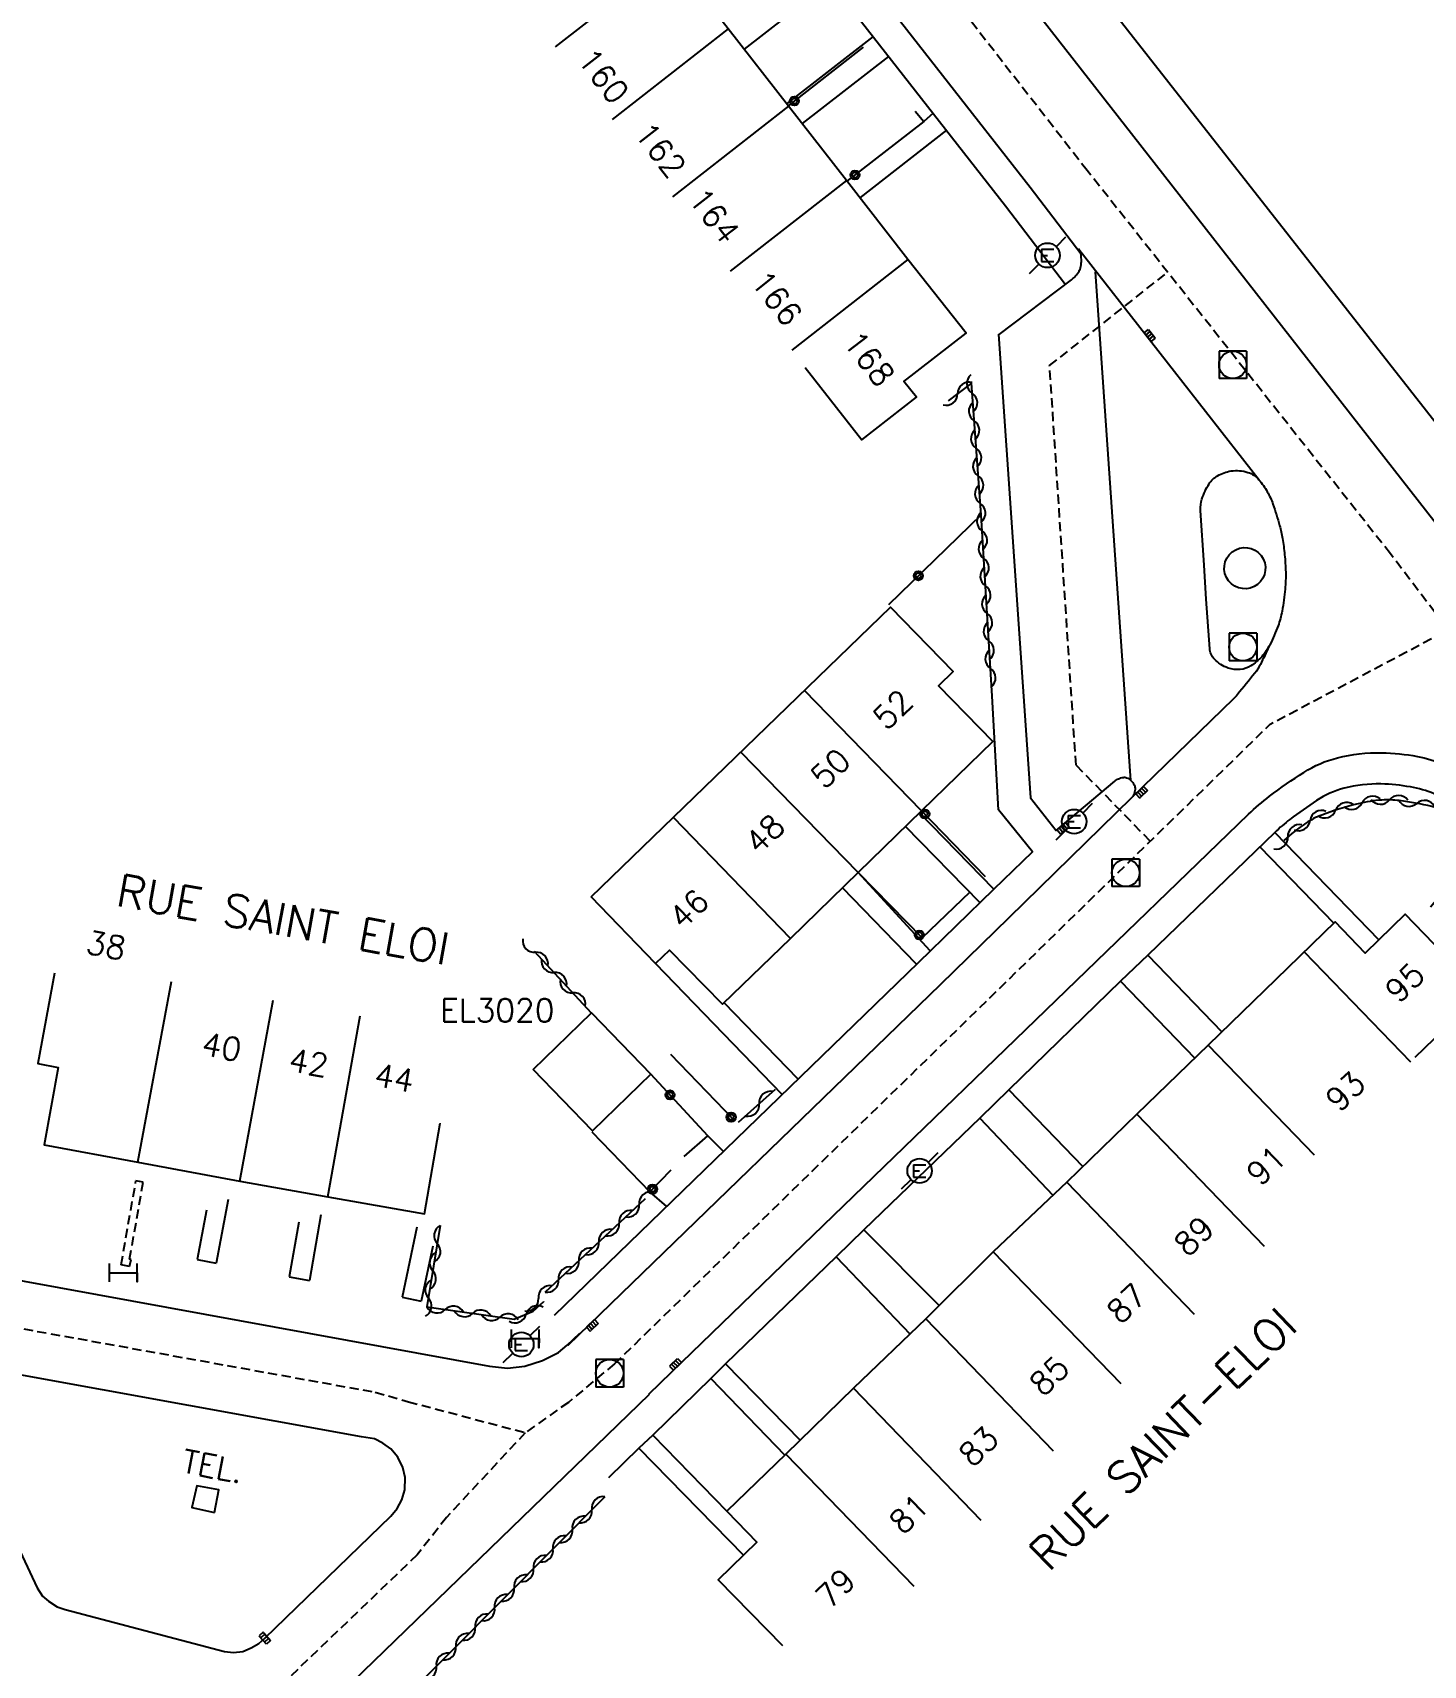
# Model space of a CAD drawing. Header units: millimetres. Extents: x 80000 to 81001, y 143000 to 144000.
# Drawn here: x 80503.1 to 80578.7, y 143077.9 to 143166.7 of the extents above; entities that cross this region are included whole.
import ezdxf
from ezdxf.enums import TextEntityAlignment as Align

# ---------------------------------------------------------------- set-up
doc = ezdxf.new("R2010")
doc.units = ezdxf.units.MM
doc.linetypes.add('DASHED', pattern=[0.75, 0.5, -0.25])
doc.layers.get('0').update_dxf_attribs({"linetype": 'CONTINUOUS'})
for name, color, linetype in [('W0001', 6, 'DASHED'), ('W0008', 7, 'CONTINUOUS'), ('W0100', 7, 'CONTINUOUS'), ('W0105', 7, 'CONTINUOUS'), ('W0112', 1, 'DASHED'), ('W0310', 3, 'CONTINUOUS'), ('W0322', 7, 'CONTINUOUS'), ('W0400', 7, 'CONTINUOUS'), ('W0420', 7, 'CONTINUOUS'), ('W0471', 7, 'CONTINUOUS'), ('W0984', 7, 'CONTINUOUS'), ('W0989', 7, 'CONTINUOUS'), ('W0991', 7, 'CONTINUOUS'), ('W1102', 7, 'CONTINUOUS'), ('W1474', 7, 'CONTINUOUS')]:
    doc.layers.add(name, color=color, linetype=linetype)
doc.styles.get("Standard").update_dxf_attribs({"font": 'romans.shx', "width": 0.85})

# ---------------------------------------------------------------- blocks, each defined once
blk = doc.blocks.new('T1474')
at = {"color": 0, "linetype": 'Continuous', "flags": 128}
for points in [[(-0.75, -0.5), (-0.75, 0.5)], [(-0.75, 0), (0.75, 0)], [(0.75, 0), (0.749, -0.5), (0.75, 0.5)]]:
    blk.add_lwpolyline(points, dxfattribs=at)
blk = doc.blocks.new('T420')
for p, q in [((0.75, 0.75), (-0.75, 0.75)), ((-0.75, 0.75), (-0.75, -0.75)), ((0.75, 0.75), (0.75, -0.75)), ((0.75, -0.75), (-0.75, -0.75))]:
    blk.add_line(p, q)
blk.add_ellipse((0, 0), major_axis=(-0.53, 0.53), ratio=1, start_param=3.926991, end_param=10.210176)
blk = doc.blocks.new('T400')
for p, q in [((-0.15, 0.3), (0.15, 0.3)), ((-0.15, -0.25), (-0.15, 0.3)), ((-0.15, 0.15), (0.15, 0.15)), ((-0.15, 0), (0.15, 0)), ((0.15, 0.3), (0.15, -0.25)), ((-0.15, -0.15), (0.15, -0.15)), ((-0.15, -0.25), (-0.15, -0.3)), ((-0.15, -0.3), (0.15, -0.3)), ((0.15, -0.3), (0.15, -0.25))]:
    blk.add_line(p, q)
blk = doc.blocks.new('t310o')
at = {"color": 0, "linetype": 'Continuous'}
for centre, start, end in [((-0.5, 0.375), 216.8699, 323.1304), ((0.5, -0.375), 36.8699, 143.1303)]:
    blk.add_arc(centre, 0.625, start, end, dxfattribs=at)
blk = doc.blocks.new('T471')
for p, q in [((0.500001, 0.500001), (1.000002, 1.000002)), ((-0.333334, 0.333334), (-0.333334, -0.333334)), ((-0.333334, 0.333334), (0.333334, 0.333334)), ((-0.333334, 0), (0, 0)), ((-0.500001, -0.500001), (-1.000002, -1.000002)), ((-0.333334, -0.333334), (0.333334, -0.333334))]:
    blk.add_line(p, q)
blk.add_ellipse((0, 0), major_axis=(0.471405, 0.471405), ratio=1, start_param=5.497787144, end_param=11.780972451)
blk = doc.blocks.new('t322o')
at = {"color": 0, "linetype": 'Continuous'}
for radius in [0.25, 0.15]:
    blk.add_circle((0, 0), radius, dxfattribs=at)

msp = doc.modelspace()

# ---------------------------------------------------------------- linework, layer by layer
at = {"layer": 'W0001'}
for points in [[(80663.153, 143000), (80655.877, 143018.316), (80641.681, 143054.782), (80620.164, 143082.738), (80590.242, 143120.84), (80576.92, 143138.353), (80560.428, 143159.19), (80512.159, 143221.142)], [(80563.857, 143122.717), (80559.819, 143126.856), (80558.381, 143148.581), (80564.802, 143153.663)], [(80493.347, 143098.506), (80500.104, 143096.384), (80501.836, 143096.328), (80521.694, 143092.756), (80523.502, 143092.237), (80529.86, 143090.55)], [(80534.708, 143094.297), (80532.209, 143092.2), (80529.86, 143090.55), (80525.574, 143085.946), (80523.976, 143083.902), (80516.892, 143077.114), (80507.423, 143069.502)]]:
    msp.add_lwpolyline(points, dxfattribs=at)
at = {"layer": 'W0001', "flags": 128}
msp.add_lwpolyline([(80534.718, 143094.288), (80570.387, 143129.087), (80580.064, 143134.221)], dxfattribs=at)
at = {"layer": 'W0008', "flags": 128}
for points in [[(80517.194, 143224.722), (80581.135, 143143.253)], [(80509.554, 143219.459), (80533.487, 143188.766), (80557.32, 143158.295), (80560.073, 143154.682)], [(80508.228, 143218.425), (80532.162, 143187.731), (80555.989, 143157.268), (80559.241, 143152.999)], [(80546.459, 143169.452), (80541.764, 143165.792)], [(80548.778, 143166.487), (80544.075, 143162.828)], [(80549.612, 143165.397), (80544.918, 143161.745)], [(80552.048, 143162.306), (80551.541, 143161.867)], [(80552.767, 143161.387), (80548.059, 143157.711)], [(80562.805, 143126.022), (80560.883, 143153.689)], [(80555.343, 143120.114), (80551.298, 143124.257)], [(80554.593, 143119.382), (80550.548, 143123.525)], [(80569.809, 143122.404), (80573.84, 143118.258)], [(80570.631, 143123.196), (80576.289, 143117.35)], [(80551.89, 143116.748), (80547.974, 143121.012)], [(80551.128, 143116.049), (80547.116, 143120.177)], [(80563.715, 143116.529), (80567.758, 143112.355)], [(80543.838, 143108.941), (80536.944, 143116.07)], [(80562.24, 143115.098), (80566.284, 143110.927)], [(80544.682, 143109.793), (80540.676, 143113.936)], [(80556.162, 143109.189), (80560.191, 143105.025)], [(80554.593, 143107.657), (80558.563, 143103.466)], [(80540.643, 143105.845), (80539.789, 143106.698)], [(80537.556, 143102.854), (80536.643, 143103.651)], [(80548.268, 143101.587), (80552.375, 143097.462)], [(80546.764, 143100.123), (80550.787, 143095.915)], [(80540.758, 143094.302), (80544.818, 143090.147)], [(80539.953, 143093.502), (80543.977, 143089.326)], [(80536.793, 143090.412), (80540.823, 143086.287)], [(80536.027, 143089.714), (80541.725, 143083.883)]]:
    msp.add_lwpolyline(points, dxfattribs=at)
at = {"layer": 'W0008'}
for points in [[(80618.871, 143147.894), (80610.614, 143147.232), (80608.9, 143129.416, -0.029438), (80608.783, 143128.67, -0.020295), (80608.508, 143127.611, -0.051054), (80608.136, 143126.722, -0.050586), (80607.586, 143125.919, -0.020756), (80606.768, 143125.027, -0.025607), (80606.04, 143124.369), (80603.126, 143121.992, -0.062836), (80600.194, 143120.158, -0.111169), (80598.267, 143119.744, -0.016667), (80597.662, 143119.77, -0.020765), (80597.179, 143119.827, -0.026914), (80596.078, 143120.065, -0.041906), (80595.397, 143120.314, -0.053705), (80594.568, 143120.813, -0.064028), (80593.989, 143121.382), (80584.516, 143133.438), (80564.977, 143158.454), (80537.647, 143193.413), (80514.763, 143222.824)], [(80555.631, 143150.279), (80559.565, 143153.243, 0.048635), (80559.732, 143153.396, 0.031618), (80559.947, 143153.669, 0.08241), (80560.054, 143153.897, 0.058045), (80560.11, 143154.248, 0.064802), (80560.073, 143154.682, 0.112459), (80559.965, 143154.911), (80563.942, 143149.836), (80569.784, 143142.372)], [(80555.604, 143150.3), (80557.347, 143125.078), (80558.745, 143123.306), (80561.927, 143125.985, -0.071387), (80562.129, 143126.111, -0.061804), (80562.392, 143126.19, -0.139204), (80562.566, 143126.171, -0.085941), (80562.805, 143126.022, -0.104465), (80562.986, 143125.776, -0.131513), (80563.026, 143125.536, -0.070281), (80562.954, 143125.241, -0.105493), (80562.841, 143125.071), (80556.155, 143118.553), (80552.421, 143114.913), (80532.178, 143095.297, -0.000171), (80532.176, 143095.294, -0.000171)], [(80536.586, 143092.64), (80537.812, 143093.846), (80569.201, 143124.187, -0.030182), (80570.339, 143125.162, -0.019862), (80572.208, 143126.463, -0.080657), (80574.04, 143127.253, -0.066605), (80576.436, 143127.526, -0.040555), (80578.386, 143127.329, -0.052345), (80579.843, 143126.9, -0.024384)], [(80579.293, 143125.3, 0.048825), (80578.013, 143125.667, 0.040207), (80576.406, 143125.832, 0.068162), (80574.405, 143125.601, 0.083469), (80572.899, 143124.933, 0.017411), (80571.456, 143123.905, 0.02836), (80570.631, 143123.196), (80563.715, 143116.529), (80562.24, 143115.098), (80556.162, 143109.189), (80554.593, 143107.657), (80548.268, 143101.587), (80546.764, 143100.123), (80540.758, 143094.302), (80539.953, 143093.502), (80536.793, 143090.412), (80536.027, 143089.714), (80534.381, 143088.1)]]:
    msp.add_lwpolyline(points, format="xyb", dxfattribs=at)
for points in [[(80457.387, 143154.317), (80467.665, 143140.906), (80479.43, 143125.607), (80486.697, 143116.052), (80486.938, 143115.7), (80488.816, 143112.785), (80490.47, 143109.506), (80493.754, 143102.519), (80494.037, 143102.062), (80494.577, 143101.367), (80495.082, 143100.84), (80495.542, 143100.516), (80496.172, 143100.148), (80497.037, 143099.799), (80502.6, 143098.796), (80527.915, 143094.176), (80528.888, 143094.053), (80529.84, 143094.167), (80530.792, 143094.478), (80531.657, 143094.912), (80532.134, 143095.311), (80532.819, 143095.963)], [(80531.457, 143096.943), (80551.248, 143116.121), (80555.343, 143120.114), (80557.459, 143122.149), (80555.609, 143124.418), (80555.252, 143130.613)], [(80499.567, 143090.059), (80503.301, 143082.119), (80503.604, 143081.667), (80503.924, 143081.384), (80504.39, 143081.084), (80504.835, 143080.934), (80513.496, 143078.658), (80513.99, 143078.598), (80514.49, 143078.658), (80514.954, 143078.843), (80515.365, 143079.087), (80515.687, 143079.373), (80522.547, 143086.012), (80522.892, 143086.422), (80523.139, 143086.891), (80523.305, 143087.451), (80523.318, 143088.117), (80523.199, 143088.663), (80522.932, 143089.211), (80522.538, 143089.68), (80522.116, 143089.973), (80521.663, 143090.209), (80520.942, 143090.321), (80502.167, 143093.728)], [(80536.597, 143092.631), (80512.39, 143069.186), (80511.785, 143068.483), (80511.506, 143067.952), (80511.21, 143066.849), (80511.169, 143065.874), (80511.316, 143064.966), (80511.636, 143064.366), (80516.37, 143054.344), (80525.204, 143051.057), (80529.204, 143052.798), (80531.916, 143054.082), (80536.017, 143055.935)]]:
    msp.add_lwpolyline(points, dxfattribs=at)
at = {"layer": 'W0008', "flags": 128}
for points in [[(80566.786, 143137.722), (80566.589, 143140.71, -0.095266), (80566.666, 143141.328, -0.064179), (80567.06, 143142.16, -0.119182), (80567.515, 143142.595, -0.095555), (80568.254, 143142.853, -0.112811), (80569.165, 143142.779, -0.143679), (80569.767, 143142.377, -0.043676), (80570.221, 143141.724, -0.046855), (80570.528, 143141.05, -0.015325), (80570.89, 143139.89, -0.025843), (80571.048, 143139.186, -0.018522), (80571.166, 143138.298, -0.017616), (80571.222, 143137.356, -0.029101), (80571.19, 143136.433, -0.022202), (80571.026, 143135.233, -0.041244), (80570.81, 143134.433, -0.030529), (80570.367, 143133.406, -0.066318), (80569.92, 143132.752, -0.068286), (80569.332, 143132.255, -0.118213), (80568.751, 143132.056, -0.10875), (80568.089, 143132.137, -0.119256), (80567.343, 143132.621, -0.173631), (80567.094, 143133.189), (80566.905, 143135.89)], [(80569.694, 143136.686, -1), (80568.312, 143138.45, -1)]]:
    msp.add_lwpolyline(points, format="xyb", close=True, dxfattribs=at)
msp.add_lwpolyline([(80570.294, 143133.305, -0.024789), (80569.85, 143132.336, -0.046743), (80569.543, 143131.86, -0.005701), (80568.599, 143130.689, -0.027608), (80568.388, 143130.46), (80562.841, 143125.071)], format="xyb", dxfattribs=at)
at = {"layer": 'W0100'}
for points in [[(80545.088, 143148.482), (80548.168, 143144.543), (80551.145, 143146.871), (80550.46, 143147.723), (80553.848, 143150.34), (80550.676, 143154.36), (80547.326, 143158.65), (80544.186, 143162.685), (80540.903, 143166.896), (80537.814, 143170.859), (80534.666, 143174.883), (80531.344, 143179.143), (80525.021, 143174.212), (80528.096, 143170.269)], [(80578.273, 143110.978), (80581.87, 143114.451), (80577.727, 143118.742), (80575.539, 143116.624), (80573.913, 143118.328), (80570.694, 143115.199), (80567.01, 143111.631), (80563.126, 143107.866), (80559.311, 143104.174), (80555.319, 143100.393), (80551.644, 143096.734), (80547.705, 143092.969), (80544.033, 143089.38), (80540.823, 143086.287), (80540.823, 143086.287), (80542.457, 143084.599), (80540.358, 143082.548), (80543.853, 143078.972)], [(80504.251, 143115.543), (80503.342, 143110.626), (80504.458, 143110.42), (80503.679, 143106.207), (80508.79, 143105.262), (80514.328, 143104.234), (80519.125, 143103.378), (80524.37, 143102.454), (80525.238, 143107.378), (80525.238, 143107.378), (80525.238, 143107.378), (80525.238, 143107.378), (80525.238, 143107.378), (80525.238, 143107.378), (80525.238, 143107.378), (80525.238, 143107.378), (80525.238, 143107.378), (80525.238, 143107.378), (80525.238, 143107.378), (80525.238, 143107.378), (80525.238, 143107.378), (80525.238, 143107.378), (80525.238, 143107.378), (80525.238, 143107.378), (80525.238, 143107.378), (80525.238, 143107.378), (80525.238, 143107.378), (80525.238, 143107.378), (80525.238, 143107.378), (80525.238, 143107.378), (80525.238, 143107.378), (80525.238, 143107.378), (80525.238, 143107.378), (80525.238, 143107.378), (80525.238, 143107.378), (80525.238, 143107.378), (80525.238, 143107.378), (80525.238, 143107.378), (80525.238, 143107.378), (80525.238, 143107.378), (80525.238, 143107.378), (80525.238, 143107.378), (80525.238, 143107.378), (80525.238, 143107.378), (80525.238, 143107.378), (80525.238, 143107.378), (80525.238, 143107.378), (80525.238, 143107.378), (80525.238, 143107.378), (80525.238, 143107.378), (80525.238, 143107.378), (80525.238, 143107.378), (80525.238, 143107.378), (80525.238, 143107.378), (80525.238, 143107.378), (80525.238, 143107.378), (80525.238, 143107.378), (80525.238, 143107.378), (80525.238, 143107.378), (80525.238, 143107.378), (80525.238, 143107.378), (80525.238, 143107.378), (80525.238, 143107.378), (80525.238, 143107.378), (80525.238, 143107.378), (80525.238, 143107.378), (80525.238, 143107.378), (80525.238, 143107.378), (80525.238, 143107.378), (80525.238, 143107.378), (80525.238, 143107.378), (80525.238, 143107.378), (80525.238, 143107.378), (80525.238, 143107.378), (80525.238, 143107.378), (80525.238, 143107.378), (80525.238, 143107.378), (80525.238, 143107.378), (80525.238, 143107.378), (80525.238, 143107.378), (80525.238, 143107.378), (80525.238, 143107.378), (80525.238, 143107.378), (80525.238, 143107.378), (80525.238, 143107.378), (80525.238, 143107.378), (80525.238, 143107.378), (80525.238, 143107.378), (80525.238, 143107.378), (80525.238, 143107.378), (80525.238, 143107.378), (80525.238, 143107.378), (80525.238, 143107.378), (80525.238, 143107.378), (80525.238, 143107.378), (80525.238, 143107.378), (80525.238, 143107.378), (80525.238, 143107.378), (80525.238, 143107.378), (80525.238, 143107.378), (80525.238, 143107.378), (80525.238, 143107.378), (80525.238, 143107.378), (80525.238, 143107.378), (80525.238, 143107.378), (80525.238, 143107.378), (80525.238, 143107.378), (80525.238, 143107.378), (80525.238, 143107.378), (80525.238, 143107.378), (80525.238, 143107.378), (80525.238, 143107.378), (80525.238, 143107.378), (80525.238, 143107.378), (80525.238, 143107.378), (80525.238, 143107.378), (80525.238, 143107.378), (80525.238, 143107.378), (80525.238, 143107.378), (80525.238, 143107.378)], [(80512.952, 143086.218), (80513.183, 143087.436), (80511.99, 143087.663), (80511.729, 143086.49), (80512.952, 143086.218)]]:
    msp.add_lwpolyline(points, dxfattribs=at)
for points in [[(80533.444, 143119.69), (80549.733, 143135.45), (80553.127, 143131.947), (80552.342, 143131.176), (80555.297, 143128.132), (80551.408, 143124.365), (80547.974, 143121.012), (80544.293, 143117.434), (80540.589, 143113.851), (80540.589, 143113.851), (80537.696, 143116.798), (80536.944, 143116.071)], [(80530.282, 143110.295), (80533.459, 143113.378), (80536.697, 143110.041), (80533.52, 143106.958)]]:
    msp.add_lwpolyline(points, close=True, dxfattribs=at)
at = {"layer": 'W0105'}
for p, q in [((80513.699, 143103.23), (80513.041, 143099.767)), ((80512.516, 143102.659), (80512.004, 143099.964)), ((80517.543, 143102), (80517.02, 143099.024)), ((80518.739, 143102.398), (80518.113, 143098.832)), ((80523.962, 143101.731), (80523.161, 143097.918)), ((80524.834, 143100.699), (80524.203, 143097.699)), ((80512.004, 143099.964), (80513.041, 143099.767)), ((80517.02, 143099.024), (80518.113, 143098.832)), ((80523.161, 143097.918), (80524.203, 143097.699))]:
    msp.add_line(p, q, dxfattribs=at)
at = {"layer": 'W0112'}
for points in [[(80508.338, 143099.582), (80507.873, 143099.677), (80508.681, 143104.245), (80508.681, 143104.245), (80508.681, 143104.245), (80508.681, 143104.245), (80508.681, 143104.245), (80508.681, 143104.245), (80508.681, 143104.245), (80508.681, 143104.245), (80508.681, 143104.245), (80508.681, 143104.245), (80508.681, 143104.245), (80508.681, 143104.245), (80508.681, 143104.245), (80508.681, 143104.245), (80508.681, 143104.245), (80508.681, 143104.245), (80508.681, 143104.245), (80508.681, 143104.245), (80508.681, 143104.245), (80508.681, 143104.245), (80508.681, 143104.245), (80508.681, 143104.245), (80508.681, 143104.245), (80508.681, 143104.245), (80508.681, 143104.245), (80508.681, 143104.245), (80508.681, 143104.245), (80508.681, 143104.245), (80508.681, 143104.245), (80508.681, 143104.245), (80508.681, 143104.245), (80508.681, 143104.245), (80508.681, 143104.245), (80508.681, 143104.245), (80508.681, 143104.245), (80508.681, 143104.245), (80508.681, 143104.245), (80508.681, 143104.245), (80508.681, 143104.245), (80508.681, 143104.245), (80508.681, 143104.245), (80508.681, 143104.245), (80508.681, 143104.245), (80508.681, 143104.245), (80508.681, 143104.245), (80508.681, 143104.245), (80508.681, 143104.245), (80508.681, 143104.245), (80508.681, 143104.245), (80508.681, 143104.245), (80508.681, 143104.245), (80508.681, 143104.245), (80508.681, 143104.245), (80508.681, 143104.245), (80508.681, 143104.245), (80508.681, 143104.245), (80508.681, 143104.245), (80508.681, 143104.245), (80508.681, 143104.245), (80508.681, 143104.245), (80508.681, 143104.245), (80508.681, 143104.245), (80508.681, 143104.245), (80508.681, 143104.245), (80508.681, 143104.245), (80508.681, 143104.245), (80508.681, 143104.245), (80508.681, 143104.245), (80508.681, 143104.245), (80508.681, 143104.245), (80508.681, 143104.245), (80508.681, 143104.245), (80508.681, 143104.245), (80508.681, 143104.245), (80508.681, 143104.245), (80508.681, 143104.245), (80508.681, 143104.245), (80508.681, 143104.245), (80508.681, 143104.245), (80508.681, 143104.245), (80508.681, 143104.245), (80508.681, 143104.245), (80508.681, 143104.245), (80508.681, 143104.245), (80508.681, 143104.245), (80508.681, 143104.245), (80508.681, 143104.245), (80508.681, 143104.245), (80508.681, 143104.245), (80508.681, 143104.245), (80508.681, 143104.245), (80508.681, 143104.245), (80508.681, 143104.245), (80508.681, 143104.245), (80508.681, 143104.245), (80508.681, 143104.245), (80508.681, 143104.245), (80508.681, 143104.245), (80508.681, 143104.245), (80508.681, 143104.245), (80508.681, 143104.245), (80508.681, 143104.245), (80508.681, 143104.245), (80508.681, 143104.245), (80508.681, 143104.245), (80508.681, 143104.245), (80508.681, 143104.245), (80508.681, 143104.245), (80508.681, 143104.245), (80508.681, 143104.245), (80508.681, 143104.245), (80508.681, 143104.245), (80508.681, 143104.245), (80508.681, 143104.245), (80508.681, 143104.245), (80508.681, 143104.245), (80508.681, 143104.245), (80508.681, 143104.245)], [(80508.338, 143099.582), (80508.418, 143099.974), (80508.335, 143099.991), (80509.075, 143104.175), (80508.681, 143104.245), (80508.681, 143104.245), (80508.681, 143104.245), (80508.681, 143104.245), (80508.681, 143104.245), (80508.681, 143104.245), (80508.681, 143104.245), (80508.681, 143104.245), (80508.681, 143104.245), (80508.681, 143104.245), (80508.681, 143104.245), (80508.681, 143104.245), (80508.681, 143104.245), (80508.681, 143104.245), (80508.681, 143104.245), (80508.681, 143104.245), (80508.681, 143104.245), (80508.681, 143104.245), (80508.681, 143104.245), (80508.681, 143104.245), (80508.681, 143104.245), (80508.681, 143104.245), (80508.681, 143104.245), (80508.681, 143104.245), (80508.681, 143104.245), (80508.681, 143104.245), (80508.681, 143104.245), (80508.681, 143104.245), (80508.681, 143104.245), (80508.681, 143104.245), (80508.681, 143104.245), (80508.681, 143104.245), (80508.681, 143104.245), (80508.681, 143104.245), (80508.681, 143104.245), (80508.681, 143104.245), (80508.681, 143104.245), (80508.681, 143104.245), (80508.681, 143104.245), (80508.681, 143104.245), (80508.681, 143104.245), (80508.681, 143104.245), (80508.681, 143104.245), (80508.681, 143104.245), (80508.681, 143104.245), (80508.681, 143104.245), (80508.681, 143104.245), (80508.681, 143104.245), (80508.681, 143104.245), (80508.681, 143104.245), (80508.681, 143104.245), (80508.681, 143104.245), (80508.681, 143104.245), (80508.681, 143104.245), (80508.681, 143104.245), (80508.681, 143104.245), (80508.681, 143104.245), (80508.681, 143104.245), (80508.681, 143104.245), (80508.681, 143104.245), (80508.681, 143104.245), (80508.681, 143104.245), (80508.681, 143104.245), (80508.681, 143104.245), (80508.681, 143104.245), (80508.681, 143104.245), (80508.681, 143104.245), (80508.681, 143104.245), (80508.681, 143104.245), (80508.681, 143104.245), (80508.681, 143104.245), (80508.681, 143104.245), (80508.681, 143104.245), (80508.681, 143104.245), (80508.681, 143104.245), (80508.681, 143104.245), (80508.681, 143104.245), (80508.681, 143104.245), (80508.681, 143104.245), (80508.681, 143104.245), (80508.681, 143104.245), (80508.681, 143104.245), (80508.681, 143104.245), (80508.681, 143104.245), (80508.681, 143104.245), (80508.681, 143104.245), (80508.681, 143104.245), (80508.681, 143104.245), (80508.681, 143104.245), (80508.681, 143104.245), (80508.681, 143104.245), (80508.681, 143104.245), (80508.681, 143104.245), (80508.681, 143104.245), (80508.681, 143104.245), (80508.681, 143104.245), (80508.681, 143104.245), (80508.681, 143104.245), (80508.681, 143104.245), (80508.681, 143104.245), (80508.681, 143104.245), (80508.681, 143104.245), (80508.681, 143104.245), (80508.681, 143104.245), (80508.681, 143104.245), (80508.681, 143104.245), (80508.681, 143104.245), (80508.681, 143104.245), (80508.681, 143104.245), (80508.681, 143104.245), (80508.681, 143104.245), (80508.681, 143104.245), (80508.681, 143104.245), (80508.681, 143104.245), (80508.681, 143104.245), (80508.681, 143104.245)]]:
    msp.add_lwpolyline(points, dxfattribs=at)
at = {"layer": 'W0310', "flags": 128}
for points in [[(80551.063, 143162.427), (80551.541, 143161.867)], [(80555.252, 143130.613), (80554.652, 143140.46), (80554.124, 143147.632), (80552.869, 143146.667)], [(80533.464, 143113.373), (80533.464, 143113.373), (80530.367, 143116.721)], [(80541.462, 143107.438), (80543.466, 143109.23)], [(80530.936, 143098.197), (80536.393, 143103.278)]]:
    msp.add_lwpolyline(points, dxfattribs=at)
msp.add_lwpolyline([(80579.094, 143119.144), (80582.08, 143122.672, 0.064277), (80580.532, 143124.016, 0.089567), (80579.177, 143124.603, 0.025114), (80577.401, 143124.925, 0.048175), (80576.459, 143124.956, 0.045205), (80575.169, 143124.756, 0.02838), (80573.185, 143124.141, 0.05768), (80572.326, 143123.701, 0.036395), (80571.121, 143122.765)], format="xyb", dxfattribs=at)
at = {"layer": 'W0310'}
for points in [[(80525.236, 143101.82), (80524.506, 143097.386), (80529.259, 143096.723), (80530.296, 143097.155), (80530.875, 143097.677), (80530.875, 143097.677), (80530.875, 143097.677), (80530.875, 143097.677), (80530.875, 143097.677), (80530.875, 143097.677), (80530.875, 143097.677), (80530.875, 143097.677), (80530.875, 143097.677), (80530.875, 143097.677), (80530.875, 143097.677), (80530.875, 143097.677), (80530.875, 143097.677), (80530.875, 143097.677), (80530.875, 143097.677), (80530.875, 143097.677), (80530.875, 143097.677), (80530.875, 143097.677), (80530.875, 143097.677), (80530.875, 143097.677), (80530.875, 143097.677), (80530.875, 143097.677), (80530.875, 143097.677), (80530.875, 143097.677), (80530.875, 143097.677), (80530.875, 143097.677), (80530.875, 143097.677), (80530.875, 143097.677), (80530.875, 143097.677), (80530.875, 143097.677), (80530.875, 143097.677), (80530.875, 143097.677), (80530.875, 143097.677), (80530.875, 143097.677), (80530.875, 143097.677), (80530.875, 143097.677), (80530.875, 143097.677), (80530.875, 143097.677), (80530.875, 143097.677), (80530.875, 143097.677), (80530.875, 143097.677), (80530.875, 143097.677), (80530.875, 143097.677), (80530.875, 143097.677), (80530.875, 143097.677), (80530.875, 143097.677), (80530.875, 143097.677), (80530.875, 143097.677), (80530.875, 143097.677), (80530.875, 143097.677), (80530.875, 143097.677), (80530.875, 143097.677), (80530.875, 143097.677), (80530.875, 143097.677), (80530.875, 143097.677), (80530.875, 143097.677), (80530.875, 143097.677), (80530.875, 143097.677), (80530.875, 143097.677), (80530.875, 143097.677), (80530.875, 143097.677), (80530.875, 143097.677), (80530.875, 143097.677), (80530.875, 143097.677), (80530.875, 143097.677), (80530.875, 143097.677), (80530.875, 143097.677), (80530.875, 143097.677), (80530.875, 143097.677), (80530.875, 143097.677), (80530.875, 143097.677), (80530.875, 143097.677), (80530.875, 143097.677), (80530.875, 143097.677), (80530.875, 143097.677), (80530.875, 143097.677), (80530.875, 143097.677), (80530.875, 143097.677), (80530.875, 143097.677), (80530.875, 143097.677), (80530.875, 143097.677), (80530.875, 143097.677), (80530.875, 143097.677), (80530.875, 143097.677), (80530.875, 143097.677), (80530.875, 143097.677), (80530.875, 143097.677), (80530.875, 143097.677), (80530.875, 143097.677), (80530.875, 143097.677), (80530.875, 143097.677), (80530.875, 143097.677), (80530.875, 143097.677), (80530.875, 143097.677), (80530.875, 143097.677), (80530.875, 143097.677), (80530.875, 143097.677)], [(80530.875, 143097.677), (80530.875, 143097.677), (80530.875, 143097.677), (80530.875, 143097.677), (80530.875, 143097.677), (80530.875, 143097.677), (80530.875, 143097.677), (80530.875, 143097.677), (80530.875, 143097.677), (80530.875, 143097.677), (80530.875, 143097.677), (80530.875, 143097.677), (80530.875, 143097.677), (80530.875, 143097.677), (80530.875, 143097.677), (80530.875, 143097.677), (80530.875, 143097.677), (80530.875, 143097.677), (80530.875, 143097.677), (80530.875, 143097.677)], [(80534.184, 143087.069), (80522.99, 143075.803)]]:
    msp.add_lwpolyline(points, dxfattribs=at)
at = {"layer": 'W0322', "flags": 128}
for points in [[(80548.245, 143165.896), (80544.163, 143162.714)], [(80551.541, 143161.867), (80547.356, 143158.611)], [(80554.652, 143140.46), (80549.611, 143135.576)], [(80554.896, 143120.787), (80551.419, 143124.375)], [(80547.974, 143121.012), (80551.443, 143117.462), (80554.054, 143119.956)], [(80537.755, 143111.129), (80541.183, 143107.58)], [(80538.497, 143105.569), (80539.794, 143106.693), (80536.697, 143110.041)], [(80533.476, 143106.915), (80536.643, 143103.651), (80537.789, 143104.853)]]:
    msp.add_lwpolyline(points, dxfattribs=at)
at = {"layer": 'W1102'}
for p, q in [((80508.79, 143105.262), (80510.609, 143115.095)), ((80514.328, 143104.234), (80516.153, 143114.066)), ((80519.125, 143103.378), (80520.881, 143113.223))]:
    msp.add_line(p, q, dxfattribs=at)
at = {"layer": 'W1102', "flags": 128}
for points in [[(80537.814, 143170.859), (80531.492, 143165.928)], [(80540.903, 143166.896), (80534.581, 143161.965)], [(80544.186, 143162.685), (80537.864, 143157.754)], [(80547.326, 143158.65), (80541.003, 143153.719)], [(80550.676, 143154.36), (80544.353, 143149.429)], [(80551.408, 143124.365), (80545.041, 143130.91)], [(80547.974, 143121.012), (80541.587, 143127.568)], [(80544.293, 143117.434), (80537.913, 143124.014)], [(80572.233, 143116.695), (80578.004, 143110.719)], [(80567.01, 143111.631), (80572.781, 143105.654)], [(80570.076, 143100.675), (80563.126, 143107.866)], [(80566.261, 143096.983), (80559.311, 143104.174)], [(80562.269, 143093.202), (80555.319, 143100.393)], [(80558.594, 143089.544), (80551.644, 143096.734)], [(80554.655, 143085.778), (80547.705, 143092.969)], [(80544.033, 143089.38), (80550.997, 143082.204)]]:
    msp.add_lwpolyline(points, dxfattribs=at)

# ---------------------------------------------------------------- block references
at = {"layer": 'W0310'}
for p, rotation in [((80554.165, 143147.077), 94.20664958105301), ((80553.376, 143147.057), 217.5391830518308), ((80554.275, 143145.581), 94.20664958105301), ((80554.385, 143144.085), 94.20664958105301), ((80554.495, 143142.589), 94.20664958105301), ((80554.605, 143141.093), 94.20664958105301), ((80554.704, 143139.597), 93.48463911377625), ((80554.796, 143138.099), 93.48463911377625), ((80554.887, 143136.602), 93.48463911377625), ((80554.978, 143135.105), 93.48463911377625), ((80555.069, 143133.608), 93.48463911377625), ((80555.16, 143132.111), 93.48463911377625), ((80575.382, 143124.806), 192.2480583231919), ((80576.87, 143124.965), 178.8174411627386), ((80578.356, 143124.774), 169.5112149235258), ((80572.55, 143123.841), 210.0878557727852), ((80573.937, 143124.403), 197.990169609335), ((80571.34, 143122.957), 220.4341236573697), ((80530.409, 143116.676), 132.7641321863318), ((80531.427, 143115.575), 132.7641321863318), ((80532.446, 143114.474), 132.7641321863318), ((80542.58, 143108.438), 41.81338289666459), ((80536.059, 143102.967), 42.95749255583332), ((80534.961, 143101.945), 42.95749255583332), ((80525.074, 143100.833), 260.6507992806916), ((80533.863, 143100.922), 42.95749255583332), ((80524.83, 143099.353), 260.6507992806916), ((80532.765, 143099.9), 42.95749255583332), ((80531.668, 143098.878), 42.95749255583332), ((80524.586, 143097.873), 260.6507992806916), ((80530.57, 143097.856), 42.95749255583332), ((80525.503, 143097.247), 352.0590477292227), ((80529.912, 143096.995), 22.61594497946542), ((80526.988, 143097.04), 352.0590477292227), ((80528.474, 143096.833), 352.0590477292227), ((80533.479, 143086.36), 225.1837545782716), ((80532.422, 143085.296), 225.1837545782716), ((80531.365, 143084.232), 225.1837545782716), ((80530.307, 143083.167), 225.1837545782716), ((80529.25, 143082.103), 225.1837545782716), ((80528.193, 143081.039), 225.1837545782716), ((80527.136, 143079.975), 225.1837545782716), ((80526.078, 143078.911), 225.1837545782716), ((80525.021, 143077.847), 225.1837545782716)]:
    msp.add_blockref('t310o', p, dxfattribs=dict(at, rotation=rotation))
at = {"layer": 'W0322'}
for p, rotation in [((80544.498, 143162.976), 217.941634578017), ((80547.792, 143158.95), 217.8846548738328), ((80551.24, 143137.155), 224.0934818786788), ((80551.591, 143124.198), 134.0934818787283), ((80551.294, 143117.615), 314.3442717536136), ((80537.734, 143108.92), 132.7641321863318), ((80541.055, 143107.712), 314.0115957418402), ((80536.782, 143103.796), 46.37566844467435)]:
    msp.add_blockref('t322o', p, dxfattribs=dict(at, rotation=rotation))
at = {"layer": 'W0400'}
for p, rotation in [((80563.829, 143150.221), 38.42508929264306), ((80563.383, 143125.385), 313.7234865218525), ((80559.114, 143123.421), 310.090202365388), ((80533.509, 143096.383), 313.3378566065221), ((80538.031, 143094.267), 314.0276456975647), ((80515.687, 143079.373), 221.6981488137076)]:
    msp.add_blockref('T400', p, dxfattribs=dict(at, rotation=rotation))
at = {"layer": 'W0420'}
for p in [(80568.346, 143148.626), (80568.899, 143133.276), (80562.523, 143120.996), (80534.447, 143093.781)]:
    msp.add_blockref('T420', p, dxfattribs=at)
at = {"layer": 'W0471'}
for p in [(80558.269, 143154.581), (80559.72, 143123.783), (80551.31, 143104.789), (80529.645, 143095.345)]:
    msp.add_blockref('T471', p, dxfattribs=at)
at = {"layer": 'W1474'}
for p in [(80507.997, 143099.25), (80529.856, 143095.667)]:
    msp.add_blockref('T1474', p, dxfattribs=at)

# ---------------------------------------------------------------- texts
at = {"layer": 'W0984'}
msp.add_text('EL3020', height=1.25, dxfattribs=at).set_placement((80528.338, 143113.521), align=Align.MIDDLE)
msp.add_text('TEL.', height=1.25, rotation=349.22674, dxfattribs=at).set_placement((80512.865, 143088.719), align=Align.MIDDLE)
at = {"layer": 'W0989'}
for s, rotation, p in [('RUE SAINT ELOI', 349.80173, (80516.691, 143118.461)), ('RUE SAINT-ELOI', 44.29262, (80564.546, 143090.21))]:
    msp.add_text(s, height=1.75, rotation=rotation, dxfattribs=at).set_placement(p, align=Align.MIDDLE)
at = {"layer": 'W0991'}
for s, rotation, p in [('160', 308.03565, (80534.101, 143164.336)), ('162', 308.03565, (80537.213, 143160.31)), ('164', 308.03565, (80540.143, 143156.741)), ('166', 308.03565, (80543.53, 143152.258)), ('168', 308.03565, (80548.565, 143148.964)), ('52', 44.04157, (80549.847, 143129.888)), ('50', 44.04157, (80546.46, 143126.685)), ('48', 44.04157, (80542.89, 143123.117)), ('46', 44.04157, (80538.758, 143119.037)), ('38', 349.51878, (80507.057, 143117.058)), ('95', 44.04157, (80577.704, 143115.034)), ('40', 349.48936, (80513.349, 143111.535)), ('42', 349.88781, (80518.079, 143110.675)), ('44', 349.99576, (80522.735, 143109.85)), ('93', 44.04157, (80574.472, 143109.118)), ('91', 44.04157, (80570.17, 143105.092)), ('89', 44.04157, (80566.234, 143101.249)), ('87', 44.04157, (80562.572, 143097.589)), ('85', 44.04157, (80558.361, 143093.655)), ('83', 44.04157, (80554.516, 143089.812)), ('81', 44.34133, (80550.739, 143086.146)), ('79', 44.34133, (80546.736, 143082.093))]:
    msp.add_text(s, height=1.25, rotation=rotation, dxfattribs=at).set_placement(p, align=Align.MIDDLE)

doc.saveas('drawing.dxf')
